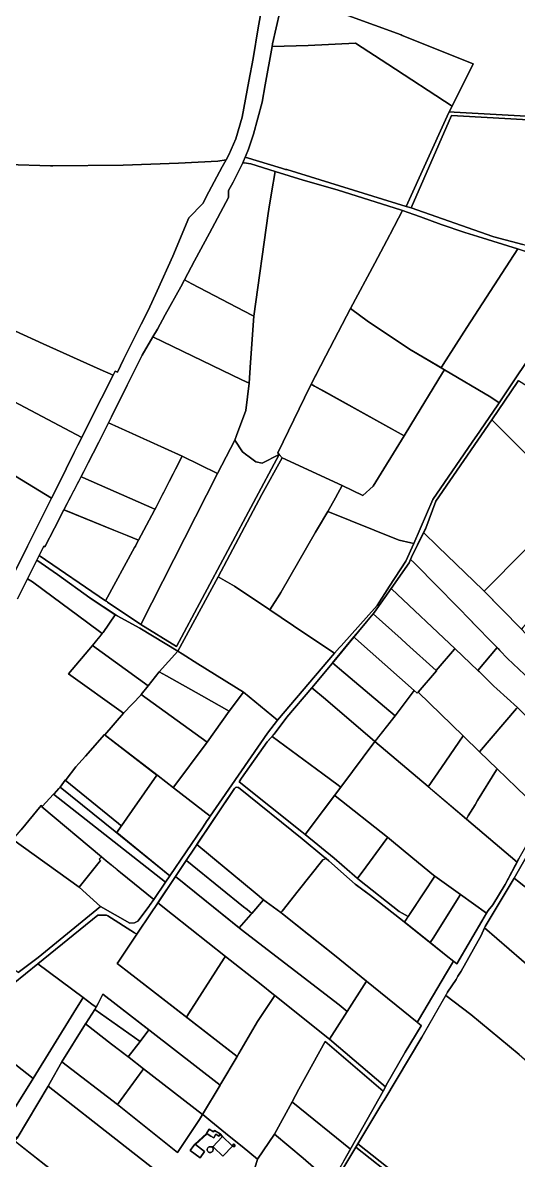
# Model space of a CAD drawing. Header units: metres. Extents: x 3 to 1005126, y 39 to 4383651.
# Drawn here: x 491607 to 492029, y 4373072 to 4374039 of the extents above; entities that cross this region are included whole.
import ezdxf

# ---------------------------------------------------------------- set-up
doc = ezdxf.new("R2010")
doc.units = ezdxf.units.M
doc.header["$MEASUREMENT"] = 0
doc.layers.add('TM_Llucmajor', color=7, linetype='Continuous')

msp = doc.modelspace()

# ---------------------------------------------------------------- linework, layer by layer
at = {"layer": 'TM_Llucmajor', "linetype": 'Continuous', "flags": 128}
for points in [[(491811.56, 4374056.07), (491807.6, 4374034.27), (491803.15, 4374008.36), (491799.56, 4373989.08), (491793.85, 4373958.28), (491788.45, 4373940.02), (491782.63, 4373926.31), (491780.22, 4373922.12), (491780.22, 4373922.12), (491773.09, 4373920.83), (491739.8, 4373919.37), (491692.76, 4373917.61), (491632.73, 4373916.9), (491630.98, 4373917), (491594.38, 4373918), (491594.31, 4373917.46), (491578.44, 4373918.14), (491557.09, 4373919.05), (491542.64, 4373918.79), (491521.67, 4373918.99), (491515.54, 4373919.3), (491522.33, 4373951.39), (491532.18, 4373979.87), (491597.67, 4374107.74)], [(491598.33, 4373567.42), (491611.36, 4373593.54), (491623.8, 4373618.64), (491626.28, 4373623.65), (491631.75, 4373634.49), (491637.34, 4373645.56), (491650.95, 4373673.21), (491654.04, 4373679.41), (491657.41, 4373686.03), (491664.41, 4373699.81), (491684.16, 4373738.92), (491686, 4373742.56), (491687.8, 4373741.73), (491693.1, 4373752.24), (491708.12, 4373782.43), (491713.99, 4373793.99), (491721.49, 4373810.73), (491734.78, 4373840.25), (491748.55, 4373872.79), (491760.41, 4373884.89), (491765.67, 4373894.89), (491776.84, 4373916.22), (491780.22, 4373922.12), (491782.63, 4373926.31), (491788.45, 4373940.02), (491793.85, 4373958.28), (491799.56, 4373989.08), (491803.15, 4374008.36), (491807.6, 4374034.27), (491811.56, 4374056.07)], [(492121.48, 4374039.1), (492099.32, 4374005.42), (492096.23, 4374000.73), (492066.17, 4373957.63), (491974.24, 4373962.76), (491970.09, 4373962.88), (491972.55, 4373967.79), (491990.48, 4374003.67), (491930.12, 4374027.88), (491929.2, 4374028.25), (491861.17, 4374053.08)], [(491825.9, 4374047.78), (491819.75, 4374020.68), (491819.33, 4374018.37), (491813.51, 4373985.78), (491810.86, 4373970.99), (491803.62, 4373944.06), (491799.2, 4373931.15), (491796.7, 4373924.96), (491796.51, 4373924.46), (491795.15, 4373920.87), (491794.46, 4373919.5), (491794.46, 4373919.5), (491790.48, 4373911.52), (491786.17, 4373903.13), (491782.34, 4373895.91), (491782.34, 4373890.08), (491766.11, 4373859.68), (491753.46, 4373836.14), (491744.76, 4373820.04), (491741.64, 4373814.26), (491728.42, 4373790.35), (491721.81, 4373778.25), (491717.89, 4373771.53), (491708.85, 4373756.06), (491696.15, 4373730.66), (491682.84, 4373703.7), (491680.24, 4373698.52), (491672.01, 4373682.09), (491667.24, 4373672.86), (491642.21, 4373624.56), (491634.16, 4373609.02), (491626.12, 4373593.1), (491625.12, 4373593.61), (491621.22, 4373585.84), (491620.95, 4373585.3), (491619.25, 4373581.91), (491611.17, 4373565.84), (491602.68, 4373548.94)], [(492125.82, 4374039.06), (492125.53, 4374038.61), (492100.39, 4374000.42), (492087.22, 4373981.54), (492068.17, 4373954.22), (492067.39, 4373954.31), (491982.27, 4373959.24), (491972.04, 4373959.83), (491937.64, 4373881.22), (491933.34, 4373882.57), (491968.4, 4373959.19), (491970.09, 4373962.88), (491974.24, 4373962.76), (492066.17, 4373957.63), (492096.23, 4374000.73), (492099.32, 4374005.42), (492121.48, 4374039.1)], [(491594.38, 4373918), (491630.98, 4373917), (491632.73, 4373916.9), (491692.76, 4373917.61), (491739.8, 4373919.37), (491773.09, 4373920.83), (491780.22, 4373922.12), (491776.84, 4373916.22), (491765.67, 4373894.89), (491760.41, 4373884.89), (491748.55, 4373872.79), (491734.78, 4373840.25), (491721.49, 4373810.73), (491713.99, 4373793.99), (491708.12, 4373782.43), (491693.1, 4373752.24), (491687.8, 4373741.73), (491686, 4373742.56), (491684.16, 4373738.92), (491684.16, 4373738.92), (491673.22, 4373743.87), (491624.75, 4373765.8), (491577.27, 4373787.29)], [(492070.09, 4373832.79), (492028.09, 4373846.57), (491994.22, 4373857.01), (491983.27, 4373860.39), (491963.29, 4373867.23), (491945.46, 4373873.73), (491929.41, 4373879.23), (491874.6, 4373896.58), (491845.9, 4373904.75), (491821.97, 4373912.24), (491801.23, 4373918.77), (491795.56, 4373919.52), (491794.46, 4373919.5), (491794.46, 4373919.5), (491795.15, 4373920.87), (491796.51, 4373924.46), (491827.28, 4373915.09), (491830.83, 4373914.01), (491831.85, 4373913.81), (491933.34, 4373882.57), (491937.64, 4373881.22), (492007.11, 4373857.03), (492007.9, 4373856.76), (492032.53, 4373850.15)], [(491603.33, 4373231.34), (491620.29, 4373243.99), (491673.28, 4373287.31), (491698.38, 4373273.19), (491702.29, 4373273.33), (491705.18, 4373274.88), (491714.74, 4373287.5), (491715.14, 4373288.07), (491718.82, 4373293.3), (491728.74, 4373307.94), (491732.5, 4373313.49), (491760.04, 4373354.15), (491764.24, 4373360.35), (491766.11, 4373363.1), (491766.8, 4373364.12), (491776.83, 4373378.93), (491815.49, 4373434.57), (491823.92, 4373445.77), (491872.41, 4373502.82), (491876.8, 4373507.6), (491878.06, 4373509.01), (491908.67, 4373543.26), (491919.32, 4373559.55), (491933.22, 4373580.83), (491939.85, 4373596.02), (491956.12, 4373633.29), (491992.68, 4373686.67), (491992.89, 4373686.97), (492011.3, 4373713.95), (492012.41, 4373715.57), (492086.31, 4373825.64)], [(492028.99, 4373734.63), (492028.32, 4373733.66), (492006.13, 4373701.12), (491958.73, 4373631.81), (491950.01, 4373608.98), (491938.02, 4373584.38), (491935.83, 4373579.39), (491920.71, 4373557.65), (491920.71, 4373557.65), (491906.5, 4373537.45), (491892.89, 4373521.14), (491870.38, 4373494), (491853.12, 4373473.18), (491831.87, 4373448.24), (491821.04, 4373433.76), (491815.18, 4373427.25), (491793.34, 4373396.56), (491791.39, 4373393.32), (491844.54, 4373350.84), (491847.59, 4373348.44), (491872.07, 4373328.5), (491893.77, 4373309.77), (491927.45, 4373283.09), (491935.02, 4373278.83), (491934.84, 4373278.56), (491931.85, 4373274.08), (491930.28, 4373275.33), (491908.17, 4373292.83), (491903.14, 4373296.81), (491890.74, 4373305.67), (491889.96, 4373306.23), (491885.16, 4373310.55), (491867.71, 4373326.25), (491865.41, 4373328.09), (491863.43, 4373329.68), (491844.88, 4373344.91), (491790.72, 4373388.4), (491790.12, 4373388.61), (491789.36, 4373388.69), (491788.6, 4373388.57), (491788.42, 4373388.5), (491788.36, 4373388.48), (491788.31, 4373388.47), (491787.91, 4373388.26), (491787.32, 4373387.78), (491753.84, 4373337.71), (491745.1, 4373324.65), (491737.17, 4373312.78), (491721.27, 4373289), (491716.56, 4373281.97), (491704.37, 4373263.73), (491702.32, 4373265.02), (491679.62, 4373279.33), (491678.39, 4373280.11), (491671.16, 4373280.11), (491620.06, 4373238.72), (491556.91, 4373187.56)], [(491570.19, 4373671.94), (491631.75, 4373634.49), (491626.28, 4373623.65), (491623.8, 4373618.64), (491623.8, 4373618.64), (491611.36, 4373593.54), (491598.33, 4373567.42)], [(491602.68, 4373548.94), (491611.17, 4373565.84), (491611.17, 4373565.84), (491615.5, 4373563.44), (491633.2, 4373550.36), (491661.61, 4373529.37), (491674.86, 4373519.44), (491666.45, 4373509.12), (491646.3, 4373485.1), (491693.1, 4373451.62), (491677.03, 4373433.21), (491676.68, 4373433.48), (491660.62, 4373415.28), (491655, 4373409.05), (491652.36, 4373406.12), (491644.08, 4373395.45), (491643.38, 4373394.67), (491643.44, 4373394.62), (491638.99, 4373388.89), (491638.06, 4373387.7), (491633.95, 4373383.18), (491633.55, 4373382.75), (491623.91, 4373372.47), (491623.67, 4373372.65), (491622.88, 4373373.27), (491605.84, 4373352.62)], [(492035.58, 4373329.25), (492025.27, 4373311.44), (492000.61, 4373270.42), (491999.99, 4373269.28), (491997.21, 4373262.75), (491980.16, 4373232.41), (491977.42, 4373228.16), (491975.87, 4373225.34), (491968.58, 4373214.44), (491946.82, 4373176.25), (491914.28, 4373122.22), (491913.6, 4373121.09), (491892.27, 4373085.65), (491890.55, 4373082.7), (491868.54, 4373045.79)], [(491880.42, 4373071.26), (491886.63, 4373082.22), (491886.63, 4373082.22), (491913.7, 4373130.48), (491916.43, 4373135.35), (491932.66, 4373163.59), (491946.04, 4373185.93), (491946.21, 4373186.21), (491944.7, 4373187.43), (491942.81, 4373188.96), (491943.02, 4373189.32), (491943.89, 4373190.78), (491967.78, 4373231), (491973.69, 4373240.95), (491976.55, 4373238.69), (492002.55, 4373283), (492003.15, 4373284.01), (492007.05, 4373288.66), (492017.58, 4373305.92), (492029.29, 4373328.09)], [(492029.57, 4373161.51), (491988.43, 4373195.67), (491967.02, 4373211.7), (491968.58, 4373214.44), (491975.87, 4373225.34), (491977.42, 4373228.16), (491980.16, 4373232.41), (491997.21, 4373262.75), (491999.99, 4373269.28), (492041.95, 4373232.86)]]:
    msp.add_lwpolyline(points, dxfattribs=at)
for points in [[(491819.33, 4374018.37), (491819.75, 4374020.68), (491825.9, 4374047.78), (491829.58, 4374063.65), (491856.15, 4374054.77), (491860.29, 4374053.4), (491860.65, 4374053.27), (491861.17, 4374053.08), (491929.2, 4374028.25), (491930.12, 4374027.88), (491990.48, 4374003.67), (491972.55, 4373967.79), (491917.76, 4374003.34), (491890.18, 4374021.24), (491849.91, 4374019.17), (491819.33, 4374018.37)], [(491819.33, 4374018.37), (491849.91, 4374019.17), (491890.18, 4374021.24), (491917.76, 4374003.34), (491972.55, 4373967.79), (491970.09, 4373962.88), (491968.4, 4373959.19), (491933.34, 4373882.57), (491831.85, 4373913.81), (491830.83, 4373914.01), (491827.28, 4373915.09), (491796.51, 4373924.46), (491796.7, 4373924.96), (491799.2, 4373931.15), (491803.62, 4373944.06), (491810.86, 4373970.99), (491813.51, 4373985.78), (491819.33, 4374018.37)], [(492007.9, 4373856.76), (492007.11, 4373857.03), (491937.64, 4373881.22), (491972.04, 4373959.83), (491982.27, 4373959.24), (492067.39, 4373954.31), (492091.13, 4373951.61), (492092, 4373951.52), (492082.26, 4373921.82), (492055.34, 4373842.86), (492053, 4373843.61), (492032.53, 4373850.15), (492007.9, 4373856.76)], [(491794.46, 4373919.5), (491795.56, 4373919.52), (491801.23, 4373918.77), (491821.97, 4373912.24), (491818.88, 4373894.12), (491816.52, 4373880.27), (491815.97, 4373876.36), (491803.77, 4373789.21), (491802.04, 4373790.12), (491751.14, 4373816.7), (491744.76, 4373820.04), (491753.46, 4373836.14), (491766.11, 4373859.68), (491782.34, 4373890.08), (491782.34, 4373895.91), (491786.17, 4373903.13), (491790.48, 4373911.52), (491794.46, 4373919.5)], [(491825.25, 4373671.73), (491810.95, 4373664.32), (491805.46, 4373665.51), (491798.84, 4373670.41), (491797.84, 4373671.15), (491794.07, 4373673.95), (491787.77, 4373683.82), (491789.18, 4373687.72), (491796.88, 4373708.95), (491799.89, 4373732.24), (491801.09, 4373749.76), (491803.77, 4373789.21), (491815.97, 4373876.36), (491816.52, 4373880.27), (491818.88, 4373894.12), (491821.97, 4373912.24), (491845.9, 4373904.75), (491874.6, 4373896.58), (491929.41, 4373879.23), (491930.4, 4373878.89), (491919.67, 4373858.82), (491919.5, 4373858.47), (491906.64, 4373834.37), (491886.05, 4373795.79), (491865.14, 4373755.44), (491851.47, 4373729.07), (491824.17, 4373673), (491825.25, 4373671.73)], [(491887.24, 4373794.74), (491886.05, 4373795.79), (491906.64, 4373834.37), (491919.5, 4373858.47), (491919.67, 4373858.82), (491930.4, 4373878.89), (491945.46, 4373873.73), (491963.29, 4373867.23), (491983.27, 4373860.39), (491994.22, 4373857.01), (492028.09, 4373846.57), (492028.49, 4373846.44), (492021.64, 4373835.9), (491985.11, 4373779.68), (491964.84, 4373747.98), (491963.14, 4373745.33), (491962.89, 4373745.48), (491936.25, 4373761.24), (491900.21, 4373785.12), (491887.24, 4373794.74)], [(491964.84, 4373747.98), (491985.11, 4373779.68), (492021.64, 4373835.9), (492028.49, 4373846.44), (492070.09, 4373832.79), (492086.31, 4373825.64), (492012.41, 4373715.57), (492005.38, 4373720.38), (491965.88, 4373743.71), (491963.14, 4373745.33), (491964.84, 4373747.98)], [(491744.76, 4373820.04), (491751.14, 4373816.7), (491802.04, 4373790.12), (491803.77, 4373789.21), (491801.09, 4373749.76), (491799.89, 4373732.24), (491793.74, 4373735.18), (491717.89, 4373771.53), (491721.81, 4373778.25), (491728.42, 4373790.35), (491741.64, 4373814.26), (491744.76, 4373820.04)], [(491657.41, 4373686.03), (491599.55, 4373716.65), (491541.41, 4373747.59), (491537.84, 4373749.49), (491544.36, 4373765.06), (491557.86, 4373794.56), (491560.65, 4373793.6), (491577.27, 4373787.29), (491624.75, 4373765.8), (491673.22, 4373743.87), (491684.16, 4373738.92), (491664.41, 4373699.81), (491657.41, 4373686.03)], [(491854.06, 4373730.51), (491852.63, 4373731.3), (491865.14, 4373755.44), (491886.05, 4373795.79), (491887.24, 4373794.74), (491900.21, 4373785.12), (491936.25, 4373761.24), (491965.88, 4373743.71), (491964.23, 4373740.99), (491937.34, 4373696.72), (491931.8, 4373687.6), (491862.45, 4373725.87), (491855.53, 4373729.68), (491854.06, 4373730.51)], [(491717.89, 4373771.53), (491793.74, 4373735.18), (491799.89, 4373732.24), (491796.88, 4373708.95), (491789.18, 4373687.72), (491787.77, 4373683.82), (491772.92, 4373655.52), (491742.73, 4373670.29), (491680.24, 4373698.52), (491682.84, 4373703.7), (491696.15, 4373730.66), (491708.85, 4373756.06), (491717.89, 4373771.53)], [(492005.38, 4373720.38), (492012.41, 4373715.57), (492011.3, 4373713.95), (491992.89, 4373686.97), (491992.68, 4373686.67), (491956.12, 4373633.29), (491939.85, 4373596.02), (491937.39, 4373596.57), (491927.47, 4373598.74), (491925.31, 4373599.62), (491866.88, 4373623.26), (491873.26, 4373634.77), (491878.99, 4373645.11), (491896.46, 4373636.61), (491905.46, 4373644.55), (491931.8, 4373687.6), (491937.34, 4373696.72), (491964.23, 4373740.99), (491965.88, 4373743.71), (492005.38, 4373720.38)], [(492007.86, 4373699.38), (492006.13, 4373701.12), (492028.32, 4373733.66), (492028.99, 4373734.63), (492079.78, 4373702.44), (492119.53, 4373676.96), (492075.38, 4373631.72), (492007.86, 4373699.38)], [(491854.06, 4373730.51), (491855.53, 4373729.68), (491931.8, 4373687.6), (491905.46, 4373644.55), (491896.46, 4373636.61), (491878.99, 4373645.11), (491827.97, 4373668.69), (491825.25, 4373671.73), (491824.17, 4373673), (491851.47, 4373729.07), (491852.63, 4373731.3), (491854.06, 4373730.51)], [(491631.75, 4373634.49), (491570.19, 4373671.94), (491573.37, 4373676.78), (491599.55, 4373716.65), (491657.41, 4373686.03), (491654.04, 4373679.41), (491650.95, 4373673.21), (491637.34, 4373645.56), (491631.75, 4373634.49)], [(491682.31, 4373697.58), (491742.73, 4373670.29), (491720.42, 4373626.45), (491719.68, 4373625), (491658.46, 4373651.95), (491656.82, 4373652.74), (491667.24, 4373672.86), (491672.01, 4373682.09), (491680.24, 4373698.52), (491682.31, 4373697.58)], [(491950.01, 4373608.98), (491958.73, 4373631.81), (492006.13, 4373701.12), (492007.86, 4373699.38), (492075.38, 4373631.72), (492064.75, 4373621.01), (492001.04, 4373556.84), (491999.6, 4373555.4), (491998.87, 4373556.13), (491960.33, 4373593.45), (491948.17, 4373605.22), (491950.01, 4373608.98)], [(491738.17, 4373508.51), (491707.59, 4373526.97), (491772.92, 4373655.52), (491787.77, 4373683.82), (491794.07, 4373673.95), (491797.84, 4373671.15), (491798.84, 4373670.41), (491805.46, 4373665.51), (491810.95, 4373664.32), (491825.25, 4373671.73), (491738.17, 4373508.51)], [(491621.22, 4373585.84), (491677.72, 4373547.25), (491679.21, 4373546.24), (491679.32, 4373546.16), (491707.59, 4373526.97), (491738.17, 4373508.51), (491825.25, 4373671.73), (491827.97, 4373668.69), (491810.55, 4373637.55), (491773.35, 4373567.71), (491739.29, 4373504.31), (491706.89, 4373523.95), (491687.47, 4373534.31), (491664.4, 4373549.79), (491636.87, 4373569.66), (491619.25, 4373581.91), (491620.95, 4373585.3), (491621.22, 4373585.84)], [(491679.32, 4373546.16), (491679.21, 4373546.24), (491677.72, 4373547.25), (491702.43, 4373592.42), (491703.13, 4373593.7), (491704.14, 4373595.54), (491705.81, 4373598.7), (491719.37, 4373624.37), (491719.53, 4373624.69), (491742.73, 4373670.29), (491772.92, 4373655.52), (491707.59, 4373526.97), (491679.32, 4373546.16)], [(491787.24, 4373559.7), (491773.35, 4373567.71), (491810.55, 4373637.55), (491827.97, 4373668.69), (491878.99, 4373645.11), (491873.26, 4373634.77), (491866.88, 4373623.26), (491857.86, 4373608.46), (491856.23, 4373605.64), (491826.67, 4373554.32), (491825.81, 4373552.96), (491817.35, 4373539.53), (491787.24, 4373559.7)], [(491658.46, 4373651.95), (491719.68, 4373625), (491719.53, 4373624.69), (491719.37, 4373624.37), (491705.81, 4373598.7), (491696.16, 4373602.62), (491684.67, 4373607.3), (491643.8, 4373623.91), (491642.21, 4373624.56), (491656.82, 4373652.74), (491658.46, 4373651.95)], [(492001.04, 4373556.84), (492064.75, 4373621.01), (492075.38, 4373631.72), (492093.23, 4373615.42), (492094.16, 4373614.57), (492103.85, 4373604.14), (492073.99, 4373570.68), (492032.75, 4373524.48), (492031.56, 4373523.16), (492031.01, 4373523.74), (491999.6, 4373555.4), (492001.04, 4373556.84)], [(491642.21, 4373624.56), (491684.67, 4373607.3), (491696.16, 4373602.62), (491705.81, 4373598.7), (491704.14, 4373595.54), (491703.13, 4373593.7), (491702.43, 4373592.42), (491677.72, 4373547.25), (491621.22, 4373585.84), (491625.12, 4373593.61), (491626.12, 4373593.1), (491634.16, 4373609.02), (491642.21, 4373624.56)], [(491847.09, 4373519.38), (491817.35, 4373539.53), (491825.81, 4373552.96), (491826.67, 4373554.32), (491856.23, 4373605.64), (491857.86, 4373608.46), (491866.88, 4373623.26), (491925.31, 4373599.62), (491927.47, 4373598.74), (491937.39, 4373596.57), (491939.85, 4373596.02), (491933.22, 4373580.83), (491919.32, 4373559.55), (491908.67, 4373543.26), (491878.06, 4373509.01), (491876.8, 4373507.6), (491872.41, 4373502.82), (491847.09, 4373519.38)], [(492090.11, 4373430.94), (492089.93, 4373430.62), (492059.75, 4373458.96), (492043.67, 4373473.88), (492034.16, 4373484.68), (492019.58, 4373498.16), (492013.16, 4373504.96), (492008.78, 4373509.6), (491989.87, 4373528.71), (491989.68, 4373528.98), (491960.89, 4373558.61), (491939.94, 4373579.74), (491937.11, 4373582.31), (491938.02, 4373584.38), (491948.17, 4373605.22), (491960.33, 4373593.45), (491998.87, 4373556.13), (492031.01, 4373523.74), (492081.96, 4373469.58), (492100.44, 4373449.02), (492090.11, 4373430.94)], [(491619.25, 4373581.91), (491636.87, 4373569.66), (491664.4, 4373549.79), (491685.86, 4373535.4), (491675.55, 4373520.29), (491674.86, 4373519.44), (491661.61, 4373529.37), (491633.2, 4373550.36), (491615.5, 4373563.44), (491611.17, 4373565.84), (491619.25, 4373581.91)], [(491975.05, 4373506.51), (491921, 4373557.38), (491920.71, 4373557.65), (491935.83, 4373579.39), (491937.11, 4373582.31), (491939.94, 4373579.74), (491960.89, 4373558.61), (491989.68, 4373528.98), (491989.87, 4373528.71), (492008.78, 4373509.6), (492010.77, 4373507.49), (491994.26, 4373488.08), (491975.05, 4373506.51)], [(491742.74, 4373502.16), (491739.29, 4373504.31), (491773.35, 4373567.71), (491787.24, 4373559.7), (491817.35, 4373539.53), (491847.09, 4373519.38), (491872.41, 4373502.82), (491823.92, 4373445.77), (491795.01, 4373469.5), (491756.18, 4373493.78), (491742.74, 4373502.16)], [(491958.97, 4373488.08), (491933.77, 4373510.71), (491929.23, 4373514.79), (491905.43, 4373536.17), (491906.5, 4373537.45), (491920.71, 4373557.65), (491921, 4373557.38), (491975.05, 4373506.51), (491974.64, 4373506.05), (491958.97, 4373488.08)], [(491706.89, 4373523.95), (491739.29, 4373504.31), (491723.18, 4373486.91), (491713.91, 4373474.9), (491666.45, 4373509.12), (491675.55, 4373520.29), (491685.86, 4373535.4), (491687.47, 4373534.31), (491706.89, 4373523.95)], [(491940.22, 4373470.94), (491890.38, 4373515.23), (491889, 4373516.46), (491892.89, 4373521.14), (491905.43, 4373536.17), (491929.23, 4373514.79), (491933.77, 4373510.71), (491958.97, 4373488.08), (491959.28, 4373487.79), (491943.5, 4373469.5), (491942.78, 4373468.67), (491940.22, 4373470.94)], [(491924.02, 4373449.38), (491876.7, 4373489.29), (491870.68, 4373494.36), (491889, 4373516.46), (491890.38, 4373515.23), (491940.22, 4373470.94), (491924.02, 4373449.38)], [(491693.1, 4373451.62), (491646.3, 4373485.1), (491666.45, 4373509.12), (491713.91, 4373474.9), (491708.11, 4373467.45), (491707.9, 4373467.17), (491693.1, 4373451.62)], [(491729.53, 4373483.35), (491723.18, 4373486.91), (491739.29, 4373504.31), (491742.74, 4373502.16), (491756.18, 4373493.78), (491795.01, 4373469.5), (491782.96, 4373453.38), (491759.23, 4373466.69), (491729.53, 4373483.35)], [(491981.82, 4373432.44), (491943.5, 4373469.5), (491959.28, 4373487.79), (491958.97, 4373488.08), (491974.64, 4373506.05), (491975.05, 4373506.51), (491994.26, 4373488.08), (491997.57, 4373485.04), (492007.92, 4373474.8), (492010.44, 4373472.31), (492027.95, 4373456.59), (492028.02, 4373456.52), (492027.32, 4373455.62), (491995.77, 4373418.95), (491982.23, 4373432.04), (491981.82, 4373432.44)], [(492011.25, 4373506.99), (492011.62, 4373506.59), (492013.16, 4373504.96), (492019.58, 4373498.16), (492034.16, 4373484.68), (492043.67, 4373473.88), (492059.75, 4373458.96), (492089.93, 4373430.62), (492087.44, 4373424.65), (492078.97, 4373411.12), (492078.08, 4373409.53), (492062.59, 4373423.59), (492051.67, 4373433.51), (492041.76, 4373443.18), (492027.95, 4373456.59), (492010.44, 4373472.31), (492007.92, 4373474.8), (491997.57, 4373485.04), (491995.63, 4373486.81), (491995.04, 4373487.36), (491994.68, 4373487.69), (491994.26, 4373488.08), (492010.77, 4373507.49), (492011.25, 4373506.99)], [(491924.02, 4373449.38), (491922.94, 4373447.94), (491906.8, 4373427.67), (491864.71, 4373463.57), (491853.12, 4373473.18), (491870.38, 4373494), (491870.68, 4373494.36), (491876.7, 4373489.29), (491924.02, 4373449.38)], [(491764.23, 4373426.99), (491708.11, 4373467.45), (491713.91, 4373474.9), (491723.18, 4373486.91), (491729.53, 4373483.35), (491759.23, 4373466.69), (491782.96, 4373453.38), (491764.23, 4373426.99)], [(491906.8, 4373427.67), (491877.72, 4373388.76), (491877.27, 4373389.1), (491875.46, 4373390.44), (491862.39, 4373400.13), (491819.45, 4373431.99), (491821.04, 4373433.76), (491831.87, 4373448.24), (491853.12, 4373473.18), (491864.71, 4373463.57), (491906.8, 4373427.67)], [(491981.82, 4373432.44), (491963.43, 4373405.53), (491952.23, 4373389.15), (491951.97, 4373389.37), (491906.8, 4373427.67), (491907.24, 4373428.23), (491922.94, 4373447.94), (491924.02, 4373449.38), (491940.22, 4373470.94), (491942.78, 4373468.67), (491943.5, 4373469.5), (491981.82, 4373432.44)], [(491735.83, 4373388.95), (491735.36, 4373388.32), (491722.32, 4373398.36), (491677.55, 4373432.82), (491677.03, 4373433.21), (491693.1, 4373451.62), (491707.9, 4373467.17), (491708.11, 4373467.45), (491764.23, 4373426.99), (491763.4, 4373425.82), (491735.83, 4373388.95)], [(491766.8, 4373364.12), (491735.36, 4373388.32), (491735.83, 4373388.95), (491763.4, 4373425.82), (491764.23, 4373426.99), (491782.96, 4373453.38), (491795.01, 4373469.5), (491823.92, 4373445.77), (491815.49, 4373434.57), (491776.83, 4373378.93), (491766.8, 4373364.12)], [(492010.83, 4373404.38), (491995.77, 4373418.95), (492027.32, 4373455.62), (492028.02, 4373456.52), (492041.76, 4373443.18), (492051.67, 4373433.51), (492062.59, 4373423.59), (492078.08, 4373409.53), (492072.07, 4373400.9), (492069.2, 4373396.22), (492054.7, 4373372.51), (492050.81, 4373365.71), (492027.37, 4373388.38), (492010.83, 4373404.38)], [(491644.08, 4373395.45), (491652.36, 4373406.12), (491655, 4373409.05), (491660.62, 4373415.28), (491676.68, 4373433.48), (491677.03, 4373433.21), (491677.55, 4373432.82), (491721.35, 4373399.1), (491700.34, 4373368.99), (491691.22, 4373355.92), (491690.8, 4373356.25), (491688.76, 4373357.85), (491643.38, 4373394.67), (491644.08, 4373395.45)], [(491963.43, 4373405.53), (491981.82, 4373432.44), (491982.23, 4373432.04), (491995.77, 4373418.95), (492010.83, 4373404.38), (492010.53, 4373403.9), (492010.25, 4373403.46), (491994.2, 4373377.38), (491991.95, 4373373.72), (491986.17, 4373364.34), (491984.57, 4373361.73), (491952.23, 4373389.15), (491963.43, 4373405.53)], [(491847.59, 4373348.44), (491844.54, 4373350.84), (491791.39, 4373393.32), (491793.34, 4373396.56), (491815.18, 4373427.25), (491819.45, 4373431.99), (491862.39, 4373400.13), (491875.46, 4373390.44), (491877.72, 4373388.76), (491847.59, 4373348.44)], [(491877.72, 4373388.76), (491906.8, 4373427.67), (491951.97, 4373389.37), (491984.57, 4373361.73), (492027.73, 4373325.14), (492017.58, 4373305.92), (492007.05, 4373288.66), (492003.15, 4373284.01), (492002.55, 4373283), (492001.76, 4373281.66), (491979.69, 4373297.42), (491957.85, 4373313.03), (491956.74, 4373313.95), (491939.08, 4373328.58), (491921, 4373343.57), (491917.65, 4373346.21), (491872.94, 4373381.37), (491872.47, 4373381.74), (491877.72, 4373388.76)], [(491991.95, 4373373.72), (491994.2, 4373377.38), (492010.25, 4373403.46), (492010.53, 4373403.9), (492010.83, 4373404.38), (492027.37, 4373388.38), (492050.81, 4373365.71), (492050.51, 4373365.19), (492029.29, 4373328.09), (492027.73, 4373325.14), (491984.57, 4373361.73), (491986.17, 4373364.34), (491991.95, 4373373.72)], [(491643.44, 4373394.62), (491688.76, 4373357.85), (491690.8, 4373356.25), (491691.22, 4373355.92), (491691.01, 4373355.63), (491687.18, 4373350.13), (491686.58, 4373350.61), (491685.99, 4373351.1), (491638.99, 4373388.89), (491643.44, 4373394.62)], [(491766.11, 4373363.1), (491764.24, 4373360.35), (491760.04, 4373354.15), (491732.5, 4373313.49), (491687.18, 4373350.13), (491691.01, 4373355.63), (491691.22, 4373355.92), (491700.34, 4373368.99), (491721.35, 4373399.1), (491722.32, 4373398.36), (491735.36, 4373388.32), (491766.8, 4373364.12), (491766.11, 4373363.1)], [(491638.99, 4373388.89), (491685.99, 4373351.1), (491732.5, 4373313.49), (491728.74, 4373307.94), (491633.55, 4373382.75), (491633.95, 4373383.18), (491638.06, 4373387.7), (491638.99, 4373388.89)], [(491814.28, 4373291.24), (491813.14, 4373292.07), (491812.15, 4373292.89), (491804.99, 4373298.86), (491755.45, 4373340.12), (491787.32, 4373387.78), (491787.91, 4373388.26), (491788.31, 4373388.47), (491788.36, 4373388.48), (491788.42, 4373388.5), (491788.6, 4373388.57), (491789.36, 4373388.69), (491790.12, 4373388.61), (491790.72, 4373388.4), (491844.88, 4373344.91), (491863.43, 4373329.68), (491865.41, 4373328.09), (491862.5, 4373327.16), (491841.5, 4373300.71), (491827.81, 4373283.45), (491826.8, 4373282.17), (491814.28, 4373291.24)], [(491633.55, 4373382.75), (491728.74, 4373307.94), (491718.82, 4373293.3), (491690.38, 4373316.34), (491687.66, 4373318.58), (491679.74, 4373325.1), (491678.35, 4373326.24), (491674.21, 4373329.65), (491623.42, 4373371.96), (491623.91, 4373372.47), (491633.55, 4373382.75)], [(491872.94, 4373381.37), (491917.65, 4373346.21), (491916.93, 4373345.21), (491895.86, 4373316.41), (491893.25, 4373312.85), (491892.08, 4373311.23), (491872.07, 4373328.5), (491847.59, 4373348.44), (491872.47, 4373381.74), (491872.94, 4373381.37)], [(491623.67, 4373372.65), (491623.91, 4373372.47), (491623.42, 4373371.96), (491674.21, 4373329.65), (491672.19, 4373327.45), (491673.41, 4373326.41), (491655.33, 4373303.69), (491598.71, 4373344.19), (491605.84, 4373352.62), (491622.88, 4373373.27), (491623.67, 4373372.65)], [(491916.93, 4373345.21), (491917.65, 4373346.21), (491921, 4373343.57), (491939.08, 4373328.58), (491956.74, 4373313.95), (491957.85, 4373313.03), (491948.42, 4373298.91), (491935.02, 4373278.83), (491927.45, 4373283.09), (491893.77, 4373309.77), (491892.08, 4373311.23), (491893.25, 4373312.85), (491895.86, 4373316.41), (491916.93, 4373345.21)], [(491598.71, 4373344.19), (491655.33, 4373303.69), (491673.28, 4373287.31), (491620.29, 4373243.99), (491603.33, 4373231.34), (491602.64, 4373231.85), (491574.24, 4373252.9), (491559.79, 4373263.62), (491541.21, 4373277.39), (491550.21, 4373287.96), (491550.4, 4373287.83), (491562.76, 4373300.29), (491582.3, 4373323.54), (491591.09, 4373335.18), (491598.71, 4373344.19)], [(491770.5, 4373327.58), (491804.99, 4373298.86), (491812.15, 4373292.89), (491802.12, 4373281.45), (491798.11, 4373284.68), (491795.07, 4373287.13), (491760.45, 4373315.02), (491746.73, 4373326.08), (491746.29, 4373326.43), (491753.84, 4373337.71), (491755.16, 4373339.69), (491755.45, 4373340.12), (491770.5, 4373327.58)], [(491685.76, 4373320.14), (491687.66, 4373318.58), (491690.38, 4373316.34), (491718.82, 4373293.3), (491715.14, 4373288.07), (491714.74, 4373287.5), (491705.18, 4373274.88), (491702.29, 4373273.33), (491698.38, 4373273.19), (491673.28, 4373287.31), (491655.33, 4373303.69), (491673.41, 4373326.41), (491672.19, 4373327.45), (491674.21, 4373329.65), (491678.35, 4373326.24), (491679.74, 4373325.1), (491685.76, 4373320.14)], [(491791.28, 4373269.08), (491737.17, 4373312.78), (491745.1, 4373324.65), (491746.29, 4373326.43), (491746.73, 4373326.08), (491795.07, 4373287.13), (491798.11, 4373284.68), (491802.12, 4373281.45), (491801.39, 4373280.61), (491791.28, 4373269.08)], [(491967.78, 4373231), (491943.89, 4373190.78), (491943.02, 4373189.32), (491942.81, 4373188.96), (491899.68, 4373223.8), (491872.35, 4373245.88), (491828.22, 4373281.15), (491826.8, 4373282.17), (491827.81, 4373283.45), (491841.5, 4373300.71), (491862.5, 4373327.16), (491865.41, 4373328.09), (491867.71, 4373326.25), (491885.16, 4373310.55), (491889.96, 4373306.23), (491903.14, 4373296.81), (491908.17, 4373292.83), (491930.28, 4373275.33), (491931.85, 4373274.08), (491968.95, 4373244.7), (491973.69, 4373240.95), (491967.78, 4373231)], [(492028.13, 4373309.18), (492025.27, 4373311.44), (492035.58, 4373329.25), (492036.46, 4373330.78), (492096.97, 4373284.17), (492085.35, 4373264.09), (492069.74, 4373276.4), (492028.13, 4373309.18)], [(491868.22, 4373174.69), (491821.68, 4373211.61), (491820.52, 4373212.54), (491809.94, 4373220.93), (491779.74, 4373244.89), (491734.63, 4373280.68), (491722.26, 4373290.49), (491737.17, 4373312.78), (491793.03, 4373267.67), (491876.29, 4373203.66), (491883.14, 4373198.09), (491868.22, 4373174.69)], [(491979.69, 4373297.42), (491956.26, 4373260.44), (491953.86, 4373256.65), (491933.83, 4373272.51), (491931.85, 4373274.08), (491948.42, 4373298.91), (491957.85, 4373313.03), (491979.69, 4373297.42)], [(492058.84, 4373218.44), (492051.46, 4373224.7), (492046.16, 4373229.2), (492041.95, 4373232.86), (491999.99, 4373269.28), (492000.61, 4373270.42), (492025.27, 4373311.44), (492028.13, 4373309.18), (492069.74, 4373276.4), (492085.35, 4373264.09), (492060.67, 4373221.6), (492058.84, 4373218.44)], [(492001.76, 4373281.66), (491976.55, 4373238.69), (491968.95, 4373244.7), (491953.86, 4373256.65), (491956.26, 4373260.44), (491979.69, 4373297.42), (492001.76, 4373281.66)], [(491721.27, 4373289), (491722.26, 4373290.49), (491734.63, 4373280.68), (491779.74, 4373244.89), (491778.72, 4373243.3), (491748.34, 4373196.1), (491746.47, 4373193.2), (491695.07, 4373233.11), (491687.71, 4373238.82), (491689.07, 4373240.85), (491704.37, 4373263.73), (491716.56, 4373281.97), (491721.27, 4373289)], [(491826.8, 4373282.17), (491828.22, 4373281.15), (491843.87, 4373268.64), (491872.35, 4373245.88), (491899.68, 4373223.8), (491883.14, 4373198.09), (491876.29, 4373203.66), (491793.03, 4373267.67), (491791.28, 4373269.08), (491801.39, 4373280.61), (491802.12, 4373281.45), (491812.15, 4373292.89), (491813.14, 4373292.07), (491814.28, 4373291.24), (491826.8, 4373282.17)], [(491678.39, 4373280.11), (491679.62, 4373279.33), (491702.32, 4373265.02), (491704.37, 4373263.73), (491689.07, 4373240.85), (491687.71, 4373238.82), (491695.07, 4373233.11), (491789.59, 4373159.72), (491775.7, 4373136.54), (491775.1, 4373135.55), (491715.56, 4373181.56), (491675.27, 4373212.7), (491671.41, 4373205.02), (491669.61, 4373201.67), (491666.1, 4373204.3), (491658.66, 4373209.86), (491620.06, 4373238.72), (491671.16, 4373280.11), (491678.39, 4373280.11)], [(491820.52, 4373212.54), (491821.68, 4373211.61), (491811.35, 4373196.33), (491806.82, 4373189.64), (491791.09, 4373162.31), (491789.59, 4373159.72), (491746.47, 4373193.2), (491748.34, 4373196.1), (491778.72, 4373243.3), (491779.74, 4373244.89), (491809.94, 4373220.93), (491820.52, 4373212.54)], [(491620.06, 4373238.72), (491658.66, 4373209.86), (491650.82, 4373197.18), (491616.05, 4373141.04), (491556.91, 4373187.56), (491620.06, 4373238.72)], [(491868.22, 4373174.69), (491883.14, 4373198.09), (491899.68, 4373223.8), (491942.81, 4373188.96), (491944.7, 4373187.43), (491946.21, 4373186.21), (491946.04, 4373185.93), (491932.66, 4373163.59), (491916.43, 4373135.35), (491915.7, 4373134.06), (491868.22, 4373174.69)], [(491660.53, 4373187.5), (491640.49, 4373155.21), (491630.6, 4373137.68), (491628.79, 4373134.64), (491602.42, 4373090.39), (491590.44, 4373099.63), (491616.05, 4373141.04), (491650.82, 4373197.18), (491658.66, 4373209.86), (491666.1, 4373204.3), (491669.61, 4373201.67), (491668.67, 4373199.92), (491660.84, 4373187.99), (491660.53, 4373187.5)], [(491707.02, 4373172.68), (491668.67, 4373199.92), (491669.61, 4373201.67), (491671.41, 4373205.02), (491675.27, 4373212.7), (491714.44, 4373182.43), (491707.02, 4373172.68)], [(491915.7, 4373134.06), (491913.7, 4373130.48), (491866.18, 4373171.14), (491864.39, 4373172.67), (491842.21, 4373131.98), (491836.38, 4373121.22), (491821.51, 4373093.79), (491807.05, 4373072.48), (491793.81, 4373083.22), (491782.88, 4373092.08), (491767.22, 4373104.91), (491760.38, 4373110.51), (491760.17, 4373110.66), (491775.1, 4373135.55), (491775.7, 4373136.54), (491789.59, 4373159.72), (491791.09, 4373162.31), (491806.82, 4373189.64), (491811.35, 4373196.33), (491821.68, 4373211.61), (491868.22, 4373174.69), (491915.7, 4373134.06)], [(492087.65, 4373111.22), (492086.63, 4373110.06), (492064.8, 4373085.21), (492040.91, 4373054.87), (492040.23, 4373054), (492094.52, 4372988.91), (492086.14, 4372978.67), (492057.54, 4372948.99), (491977.07, 4373017.79), (491966.88, 4373026.49), (491923.49, 4373060.9), (491892.27, 4373085.65), (491913.6, 4373121.09), (491914.28, 4373122.22), (491946.82, 4373176.25), (491967.02, 4373211.7), (491988.43, 4373195.67), (492029.57, 4373161.51), (492052.27, 4373141.66), (492067.39, 4373128.44), (492087.65, 4373111.22)], [(491696.93, 4373159.43), (491682.65, 4373170.45), (491660.53, 4373187.5), (491660.84, 4373187.99), (491668.67, 4373199.92), (491707.02, 4373172.68), (491696.93, 4373159.43)], [(491556.91, 4373187.56), (491616.05, 4373141.04), (491590.44, 4373099.63), (491566.95, 4373118.15), (491566.63, 4373118.4), (491535.77, 4373142.84), (491535.33, 4373143.19), (491518.48, 4373156.43), (491535.06, 4373169.86), (491556.91, 4373187.56)], [(491682.65, 4373170.45), (491697.64, 4373158.88), (491710.04, 4373149.32), (491709.53, 4373148.62), (491687.77, 4373118.91), (491640.49, 4373155.21), (491660.53, 4373187.5), (491682.65, 4373170.45)], [(491707.02, 4373172.68), (491714.44, 4373182.43), (491715.56, 4373181.56), (491775.1, 4373135.55), (491760.17, 4373110.66), (491710.04, 4373149.32), (491697.64, 4373158.88), (491696.93, 4373159.43), (491707.02, 4373172.68)], [(491886.63, 4373082.22), (491886, 4373081.09), (491837.07, 4373120.66), (491836.38, 4373121.22), (491842.21, 4373131.98), (491864.39, 4373172.67), (491866.18, 4373171.14), (491913.7, 4373130.48), (491886.63, 4373082.22)], [(491757.51, 4373106.22), (491760.17, 4373110.66), (491760.38, 4373110.51), (491767.22, 4373104.91), (491782.88, 4373092.08), (491793.81, 4373083.22), (491807.05, 4373072.48), (491802.99, 4373059.28), (491851.18, 4373021.3), (491848.05, 4373016.04), (491825.37, 4372980.63), (491800.1, 4373000.49), (491690.38, 4373086.42), (491628.79, 4373134.64), (491630.6, 4373137.68), (491640.49, 4373155.21), (491687.77, 4373118.91), (491721.91, 4373091.72), (491738.84, 4373078.24), (491757.51, 4373106.22)], [(491757.51, 4373106.22), (491738.84, 4373078.24), (491721.91, 4373091.72), (491687.77, 4373118.91), (491709.53, 4373148.62), (491710.04, 4373149.32), (491760.17, 4373110.66), (491757.51, 4373106.22)], [(491602.42, 4373090.39), (491628.79, 4373134.64), (491690.38, 4373086.42), (491800.1, 4373000.49), (491825.37, 4372980.63), (491798.82, 4372938.89), (491795.47, 4372934.61), (491795.34, 4372934.72), (491793.58, 4372932.16), (491722.91, 4372990.1), (491652.72, 4373046.63), (491626.96, 4373067.04), (491600.6, 4373087.97), (491602.42, 4373090.39)], [(491605.21, 4372945.82), (491604.07, 4372943.52), (491574.07, 4372959.45), (491574.69, 4372960.66), (491606.75, 4373023.01), (491577.25, 4373044.78), (491549.65, 4372988), (491548.25, 4372985.12), (491532.86, 4372995.27), (491516.71, 4373005.27), (491518.07, 4373008.35), (491544.74, 4373068.74), (491560.72, 4373109.1), (491563.8, 4373116.88), (491597.23, 4373090.64), (491626.96, 4373067.04), (491652.72, 4373046.63), (491624.99, 4372985.84), (491611.54, 4372958.67), (491605.21, 4372945.82)], [(491821.51, 4373093.79), (491836.38, 4373121.22), (491837.07, 4373120.66), (491886, 4373081.09), (491880.42, 4373071.26), (491872.21, 4373056.8), (491869.74, 4373052.45), (491845.72, 4373073.49), (491821.51, 4373093.79)], [(491754.06, 4373084.92), (491761.94, 4373079.11), (491758.03, 4373073.8), (491749.73, 4373079.9), (491753.65, 4373085.22), (491763.59, 4373094.4), (491765.79, 4373098.09), (491769.58, 4373095.84), (491770.23, 4373096.96), (491775.22, 4373093.99), (491777.19, 4373091.76), (491785.45, 4373083.89), (491785.64, 4373084.13), (491786.7, 4373085.46), (491788.03, 4373084.4), (491786.97, 4373083.07), (491785.95, 4373083.88), (491777.56, 4373075.04), (491769.82, 4373082.41), (491768.47, 4373082.41), (491768.71, 4373082.13), (491768.9, 4373081.83), (491769.09, 4373081.36), (491769.19, 4373080.87), (491769.18, 4373080.36), (491769.08, 4373079.87), (491768.87, 4373079.4), (491768.58, 4373078.99), (491768.21, 4373078.65), (491767.78, 4373078.38), (491767.3, 4373078.21), (491766.8, 4373078.14), (491766.3, 4373078.17), (491765.81, 4373078.3), (491765.36, 4373078.53), (491764.97, 4373078.85), (491764.64, 4373079.23), (491764.4, 4373079.68), (491764.26, 4373080.16), (491764.21, 4373080.67), (491764.26, 4373081.17), (491764.41, 4373081.65), (491764.66, 4373082.09), (491765.01, 4373082.47), (491765.4, 4373082.77), (491765.86, 4373082.99), (491766.35, 4373083.11), (491766.71, 4373083.14), (491769.01, 4373083.18), (491776.81, 4373091.42), (491774.96, 4373093.53), (491774.09, 4373092.1), (491771.43, 4373093.68), (491769.7, 4373090.76), (491767.38, 4373092.15), (491764.03, 4373094.14), (491754.06, 4373084.92)], [(491753.65, 4373085.22), (491749.73, 4373079.9), (491758.03, 4373073.8), (491761.94, 4373079.11), (491754.06, 4373084.92), (491764.03, 4373094.14), (491767.38, 4373092.15), (491769.7, 4373090.76), (491771.43, 4373093.68), (491774.09, 4373092.1), (491774.96, 4373093.53), (491776.81, 4373091.42), (491769.01, 4373083.18), (491766.71, 4373083.14), (491766.35, 4373083.11), (491765.86, 4373082.99), (491765.4, 4373082.77), (491765.01, 4373082.47), (491764.66, 4373082.09), (491764.41, 4373081.65), (491764.26, 4373081.17), (491764.21, 4373080.67), (491764.26, 4373080.16), (491764.4, 4373079.68), (491764.64, 4373079.23), (491764.97, 4373078.85), (491765.36, 4373078.53), (491765.81, 4373078.3), (491766.3, 4373078.17), (491766.8, 4373078.14), (491767.3, 4373078.21), (491767.78, 4373078.38), (491768.21, 4373078.65), (491768.58, 4373078.99), (491768.87, 4373079.4), (491769.08, 4373079.87), (491769.18, 4373080.36), (491769.19, 4373080.87), (491769.09, 4373081.36), (491768.9, 4373081.83), (491768.71, 4373082.13), (491768.47, 4373082.41), (491769.82, 4373082.41), (491777.56, 4373075.04), (491785.95, 4373083.88), (491786.97, 4373083.07), (491788.03, 4373084.4), (491786.7, 4373085.46), (491785.64, 4373084.13), (491785.45, 4373083.89), (491777.19, 4373091.76), (491775.22, 4373093.99), (491770.23, 4373096.96), (491769.58, 4373095.84), (491765.79, 4373098.09), (491763.59, 4373094.4), (491753.65, 4373085.22)], [(491851.18, 4373021.3), (491802.99, 4373059.28), (491807.05, 4373072.48), (491821.51, 4373093.79), (491845.72, 4373073.49), (491869.74, 4373052.45), (491851.18, 4373021.3)], [(491965.1, 4373023.89), (491890.55, 4373082.7), (491892.27, 4373085.65), (491923.49, 4373060.9), (491966.88, 4373026.49), (491977.07, 4373017.79), (492057.54, 4372948.99), (492135.46, 4372885.05), (492137.86, 4372883.06), (492169.5, 4372856.95), (492168.23, 4372854.02), (492155.64, 4372864.4), (492143.37, 4372873.86), (492111.89, 4372899), (492070.32, 4372934.15), (492066.39, 4372937.48), (492022.1, 4372975.3), (491999.94, 4372994.51), (491996.59, 4372997.41), (491996.02, 4372997.9), (491985.48, 4373007.07), (491984.97, 4373007.52), (491977.66, 4373013.54), (491965.1, 4373023.89)], [(491932.77, 4372989.42), (491923.93, 4372997.23), (491868.54, 4373045.79), (491890.55, 4373082.7), (491963.62, 4373025.05), (491932.77, 4372989.42)]]:
    msp.add_lwpolyline(points, close=True, dxfattribs=at)

doc.saveas('drawing.dxf')
